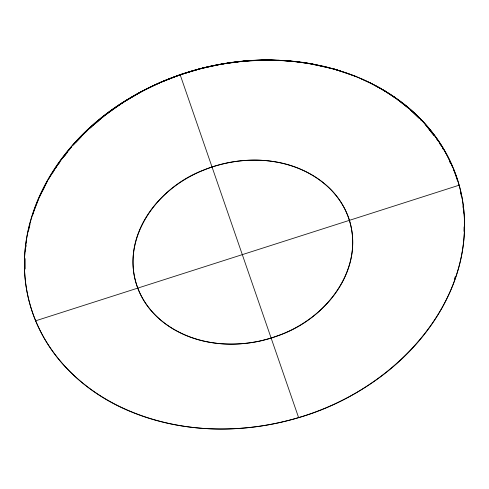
<?xml version="1.0" encoding="UTF-8"?>
<svg xmlns="http://www.w3.org/2000/svg" width="489" height="489" viewBox="0 0 489 489"><rect width="100%" height="100%" fill="white"/><g stroke="black" fill="none" stroke-linecap="round" stroke-linejoin="round"><path stroke-width="0.73" d="M25.141 258.632L25.183 269.011M25.575 251.083L25.691 249.567M25.966 246.945L26.168 244.983M26.437 243.002L26.614 241.688M28.454 231.077L29.505 226.407M29.67 225.741L30.012 224.402M32.671 215.032L33.521 212.354M33.753 211.688L38.857 198.338M454.446 278.871L455.143 276.908M39.157 197.672L47.647 180.575M43.093 189.983L43.723 188.662M44.059 188.008L44.731 186.7M48.38 179.28L59.377 162.122L71.48 146.779M52.788 172.476L53.973 170.563M58.704 163.687L59.915 161.786L58.185 164.28M55.22 168.674L56.883 166.15M63.081 157.476L67.653 151.663M64.536 155.979L65.923 154.231M66.846 153.069L67.769 151.908M68.503 150.618L71.547 146.993M72.806 145.233L88.051 129.53L104.817 115.233M73.313 144.94L79.768 137.935M75.41 142.782L81.18 136.841M85.373 132.519L88.515 129.273M82.152 135.49L87.531 130.227M89.022 128.815L104.163 115.875M89.096 128.784L91.4 126.816M92.555 125.832L94.86 123.87M96.015 122.886L98.32 120.917M99.475 119.933L101.205 118.46M102.934 116.987L104.664 115.508M350.326 74.346L356.065 76.577C327.612 65.434 297.123 60.165 266.603 60.074A251.389 239.469 -0.9 0 0 243.822 61.156A257.104 244.518 -0.9 0 0 221.633 64.108A260.9 247.856 -1 0 0 200.337 68.723L180.172 74.786L160.63 82.348A260.888 247.837 -0.9 0 0 141.266 91.651L122.409 102.702A251.242 239.255 -0.2 0 0 104.395 115.447C56.333 152.165 21.082 210.655 24.694 272.556A159.75 153.185 15.3 0 0 26.644 289.635A156.278 149.762 15.9 0 0 30.379 305.759C44.45 354.617 84.059 392.636 130.374 411.5C183.387 433.596 243.987 433.798 298.62 417.624A274.873 271.627 28.5 0 0 316.683 411.518A272.587 269.323 27.1 0 0 334.843 403.89A267.948 264.641 24.2 0 0 352.844 394.702A261.022 257.636 20.1 0 0 370.417 383.926C420.253 350.906 459.697 297.281 464.159 236.364A162.171 157.434 -13.3 0 0 464.428 218.589A158.711 153.998 -14.1 0 0 462.698 201.468C455.876 158.815 429.684 120.483 393.877 96.749M141.908 91.345L123.155 102.335A249.916 238.094 -0.2 0 0 105.239 115.019L123.155 102.335A255.698 243.253 -0.7 0 1 141.908 91.345A259.512 246.639 -0.9 0 1 161.168 82.097L180.606 74.579L200.655 68.552A259.525 246.658 -1 0 1 221.829 63.955A255.753 243.333 -0.9 0 1 243.895 61.021A250.062 238.302 -0.9 0 1 266.548 59.945L289.616 61.009M180.606 74.579L180.172 74.786L298.62 417.624C391.047 391.298 478.114 303.767 462.698 201.468A157.042 152.354 -14.5 0 0 453.768 169.335M141.266 91.651L161.168 82.091A261.37 248.278 -1 0 1 200.649 68.552C225.936 62.317 252.055 59.09 278.107 60.281M35.66 320.808L459.159 185.197M261.725 340.625L271.138 338.07L280.344 334.855A134.292 131.413 9.5 0 0 289.567 330.857A132.128 129.237 9 0 0 298.669 326.053A128.882 125.979 8.2 0 0 307.514 320.442A124.64 121.737 7.1 0 0 315.937 314.048A120.263 117.36 6 0 0 321.884 308.767C337.074 294.384 348.51 275.448 351.787 254.604A83.228 80.789 -3.5 0 0 352.679 245.545A80.557 78.185 -4.2 0 0 352.526 236.749A78.821 76.486 -4.7 0 0 351.402 228.32A77.977 75.673 -4.9 0 0 349.397 220.343C339.195 187.201 306.689 166.284 273.644 161.566A118.564 114.053 0.9 0 0 265.295 160.563C243.932 158.858 222.257 162.397 202.458 170.569A131.474 126.003 0.9 0 0 192.929 174.989A129.493 124.169 1.1 0 0 183.613 180.258A126.492 121.382 1.4 0 0 174.659 186.358A122.556 117.702 1.9 0 0 166.242 193.253A118.454 113.864 2.5 0 0 160.38 198.901C145.759 213.95 135.239 233.577 133.301 254.665A82.641 79.676 9.7 0 0 132.996 263.638A79.982 77.097 10.3 0 0 133.705 272.263A78.24 75.404 10.6 0 0 135.337 280.441A77.396 74.579 10.8 0 0 137.77 288.107C149.493 319.195 180.826 338.309 212.636 342.765A120.172 117.14 8.3 0 0 220.551 343.694C234.335 344.757 248.241 343.688 261.725 340.625A134.292 131.407 9.6 0 1 251.847 342.544A132.122 129.212 9.3 0 1 241.615 343.743A128.851 125.911 8.9 0 1 231.132 344.152A124.585 121.596 8.5 0 1 220.551 343.694C197.073 341.64 173.729 332.813 156.547 316.352A82.702 79.786 10.1 0 1 150.41 309.72A80.007 77.134 10.4 0 1 145.239 302.715A78.246 75.41 10.7 0 1 141.034 295.478A77.396 74.579 10.8 0 1 137.77 288.107C119.334 239.182 157.33 187.703 202.458 170.569A132.446 126.902 0.9 0 1 221.872 164.133A131.48 126.009 0.9 0 1 232.251 161.963A129.506 124.188 1 0 1 243.045 160.588A126.529 121.437 1 0 1 254.115 160.099A122.623 117.818 1 0 1 265.295 160.563C289.861 162.739 314.329 172.379 331.615 190.368A83.167 80.667 -3.6 0 1 337.642 197.495A80.538 78.142 -4.3 0 1 342.6 204.958A78.815 76.48 -4.7 0 1 346.505 212.617A77.977 75.673 -4.9 0 1 349.397 220.343C364.501 269.714 325.374 318.712 280.344 334.855A135.349 132.482 9.8 0 1 261.737 340.619M200.337 68.723L221.633 64.108L243.822 61.156L266.603 60.074M266.548 59.945C281.927 60.33 297.367 60.936 312.477 64.065M277.984 60.153L295.362 61.571M295.252 61.504L306.799 63.099M289.433 60.874L312.159 63.918L323.529 66.321M306.517 62.959L334.323 69.09L345.564 72.665M312.318 63.992L329.268 67.769M323.339 66.241L329.06 67.684M328.859 67.598L334.763 69.273M334.543 69.181L340.197 70.905M334.323 69.09L355.509 76.357L361.194 78.717M345.063 72.47L350.857 74.56M360.9 78.601L371.169 83.356L385.369 91.174M360.607 78.484L370.851 83.228M355.509 76.357C387.404 89.304 416.39 110.098 436.64 138.161A162.085 157.262 -13.2 0 1 446.31 153.589A158.693 153.968 -14.1 0 1 453.78 169.353M370.528 83.099L375.674 85.716M380.393 88.32L375.344 85.581C399.079 98.332 420.54 115.777 436.139 137.88M380.051 88.173L389.874 93.998M384.647 90.875L395.894 98.442M389.501 93.839L394.262 96.92M397.092 99.371L398.297 100.294M399.495 101.223L409.097 108.65M401.854 102.678L409.146 108.65M410.76 110.068L418.987 117.855M410.784 110.172L418.908 118.118M420.534 119.707L421.616 120.771M425.143 124.432L434.067 135.459M429 129.365L429.947 130.539M430.895 131.718L433.743 135.245M30.379 305.759C6.944 226.37 55.862 144.237 122.409 102.702A257.049 244.439 -0.7 0 1 141.266 91.651M298.62 417.624A274.873 271.627 28.5 0 1 280.197 422.453A272.587 269.298 27.2 0 1 260.912 426.078A267.929 264.512 24.7 0 1 240.955 428.321A260.973 257.3 21.6 0 1 220.533 429.055C161.847 428.877 101.076 407.826 61.736 362.869A159.848 153.332 15.6 0 1 51.204 349.299A156.297 149.799 15.9 0 1 42.525 335.203A154.591 148.1 16.1 0 1 30.367 305.735M160.63 82.348A262.752 249.488 -1 0 1 200.331 68.729M436.775 139.218A161.211 156.462 -13.3 0 1 437.887 140.844M439.917 143.931A161.211 156.462 -13.3 0 1 440.73 145.215M442.3 147.776A161.211 156.462 -13.3 0 1 443.065 149.066M449.55 161.413A157.837 153.179 -14.2 0 1 450.455 163.381M104.933 115.38A257.611 244.952 -0.8 0 1 266.572 60.202M460.62 192.782A158.687 153.992 -14.1 0 1 461.194 195.502M462.894 205.912A158.687 153.992 -14.1 0 1 463.144 208.039M463.37 210.166A158.687 153.992 -14.1 0 1 463.627 213.033M464.073 226.89A158.687 153.992 -14.1 0 1 463.951 231.34M436.977 138.9A158.687 153.992 -14.1 0 1 452.466 166.993M453.541 169.628A158.687 153.992 -14.1 0 1 457.484 180.838"/></g></svg>
